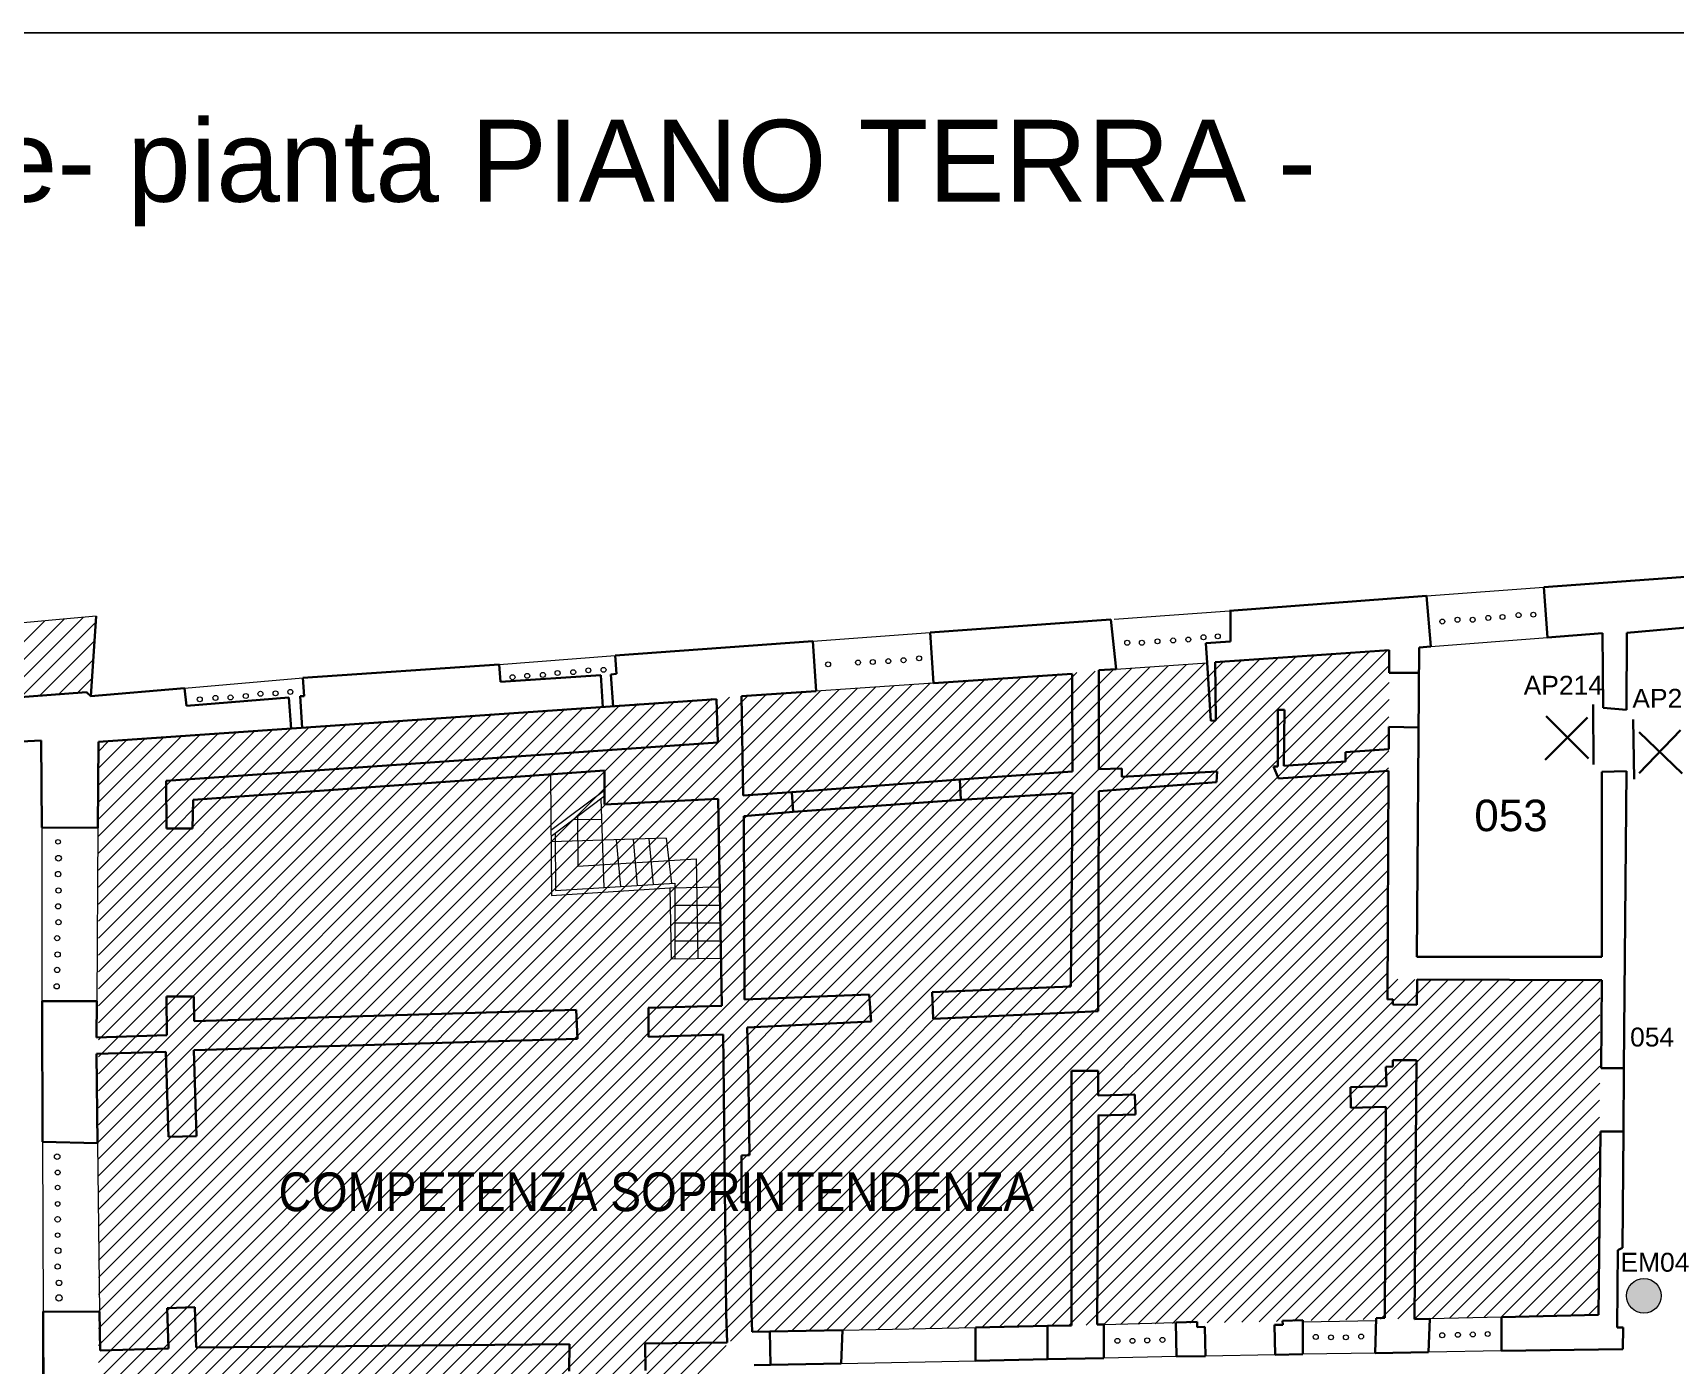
# Model space of a CAD drawing. Header units: millimetres. Extents: x 13761 to 22161, y -4513 to 1427.
# Drawn here: x 15170 to 17777, y -688 to 1427 of the extents above; entities that cross this region are included whole.
import ezdxf
from ezdxf.enums import TextEntityAlignment as Align

# ---------------------------------------------------------------- set-up
doc = ezdxf.new("R2010")
doc.units = ezdxf.units.MM
doc.layers.add('CODICE EMERGENZE', color=190, linetype='Continuous')
doc.layers.add('CODICE LAMDADINE', color=150, linetype='Continuous')
for name, color, linetype, lineweight in [('LAMPADE DI EMERGENZA', 3, 'Continuous', 18), ('LAMPADINE', 30, 'Continuous', 30), ('MURI', 7, 'Continuous', 9), ('VANI', 66, 'Continuous', 9)]:
    doc.layers.add(name, color=color, linetype=linetype, lineweight=lineweight)
doc.styles.add('ducale_200', font='ARIAL.TTF', dxfattribs={"height": 1})
doc.styles.get("Standard").update_dxf_attribs({"font": 'ARIAL.TTF'})

msp = doc.modelspace()

# ---------------------------------------------------------------- hatches: boundary and pattern name
at = {"layer": 'LAMPADE DI EMERGENZA'}
msp.add_hatch(color=5, dxfattribs=at).paths.add_polyline_path([(17699.6, -577.8, 1), (17754.5, -577.8, 1)])

# ---------------------------------------------------------------- linework, layer by layer
at = {"layer": 'LAMPADE DI EMERGENZA', "color": 5}
msp.add_circle((17727.1, -577.8), 27.5, dxfattribs=at)
at = {"layer": 'LAMPADINE'}
for p, q in [((17637.3, 340.3), (17570.4, 273)), ((17571.6, 341.9), (17638.9, 275.1)), ((17646.5, 360.5), (17646.8, 265.6)), ((17709.9, 336.8), (17711.8, 241.9)), ((17785.3, 319.9), (17719.5, 251.6)), ((17719.6, 316.8), (17788, 251))]:
    msp.add_line(p, q, dxfattribs=at)
at = {"layer": 'MURI', "linetype": 'Continuous', "ltscale": 0.1}
msp.add_line((19680.6, 1426.7), (13760.6, 1426.7), dxfattribs=at)
at = {"layer": 'MURI'}
for p, q in [((13760.6, 1426.7), (22160.6, 1426.7)), ((17381.8, 532.9), (17568.1, 546.7)), ((17389, 452.5), (17574.2, 467.2)), ((16889.2, 417), (17033.5, 426.6)), ((16454.6, -632.2), (16665.9, -628)), ((17141.5, -671.4), (17031.1, -673.4))]:
    msp.add_line(p, q, dxfattribs=at)
at = {"layer": 'MURI', "linetype": 'ByBlock', "lineweight": 30}
for p, q in [((17568.1, 546.7), (17896.8, 571.2)), ((17069.3, 509.6), (17381.8, 532.9)), ((17381.8, 532.9), (17389, 452.5)), ((17568.1, 546.7), (17574.2, 467.2)), ((15261.8, 374.1), (15270, 500.8)), ((16881, 495.6), (16594, 474.7)), ((16881, 495.6), (16889.2, 417)), ((17070.9, 460.6), (17070.9, 509.6)), ((16594, 474.7), (16599.4, 394.6)), ((17661.1, 474), (17574.2, 467.2)), ((17662.5, 355.4), (17661.1, 474)), ((17699.5, 352.1), (17699.9, 474.6)), ((17699.9, 474.6), (17812.9, 484.6)), ((16407.7, 461.1), (16094, 438.2)), ((16407.7, 461.1), (16413, 382.1)), ((17031.4, 457.9), (17070.9, 460.6)), ((17033.5, 426.6), (17031.4, 457.9)), ((17322.7, 446.7), (17046.3, 427.8)), ((17322.6, 411.2), (17322.7, 446.7)), ((17370.4, 451.1), (17366.8, -39.7)), ((17389, 452.5), (17370.4, 451.1)), ((15909.9, 424.2), (15598.1, 403.2)), ((15911.8, 396.6), (15909.9, 424.2)), ((16094, 438.2), (16095.9, 409.1)), ((17033.5, 426.6), (17039.6, 334.9)), ((17047.6, 335.5), (17046.3, 427.8)), ((15598.1, 403.2), (15600.1, 374.1)), ((16071.2, 407.3), (15911.8, 396.6)), ((16074.6, 356.5), (16071.2, 407.3)), ((16095.9, 409.1), (16087.2, 408.5)), ((16087.2, 408.5), (16090.7, 357.6)), ((16599.4, 394.6), (16819.5, 409.4)), ((16819.5, 409.4), (16820.2, 254.2)), ((16861.8, 415.1), (16861.6, 258.2)), ((16889.2, 417), (16861.8, 415.1)), ((17322.6, 411.2), (17370.1, 411.2)), ((15135.9, 371.5), (15254.5, 380.2)), ((15254.5, 380.2), (15261.8, 374.1)), ((15261.8, 374.1), (15410.4, 386.4)), ((16254.8, 368.9), (15273.6, 301.2)), ((15410.4, 386.4), (15413.7, 358.6)), ((15413.7, 358.6), (15576.1, 371.6)), ((15576.1, 371.6), (15579.5, 322.3)), ((15600.1, 374.1), (15593.9, 373.7)), ((15593.9, 373.7), (15597.2, 323.6)), ((16256.7, 300.1), (16254.8, 368.9)), ((16294.6, 374.1), (16413, 382.1)), ((16297.4, 216.4), (16294.6, 374.1)), ((17156.5, 352.2), (17145.7, 352.2)), ((17145.7, 352.2), (17145.7, 262.1)), ((17155.2, 263.5), (17156.5, 352.2)), ((17699.5, 352.1), (17662.5, 355.4)), ((17039.6, 334.9), (17047.6, 335.5)), ((17322, 289.7), (17322.2, 325.1)), ((17369.5, 324.3), (17322.2, 325.1)), ((15182.9, 303.4), (15140.6, 301.3)), ((15183.8, 165.7), (15182.9, 303.4)), ((15273.6, 301.2), (15272.7, 165.1)), ((15381.2, 239.4), (16256.7, 300.1)), ((17322, 289.7), (17253.4, 285)), ((17145.7, 262.1), (17139, 262.1)), ((17139, 262.1), (17147.1, 243.3)), ((17253.4, 270.2), (17155.2, 263.5)), ((17253.4, 285), (17253.4, 270.2)), ((15381.5, 163.6), (15381.2, 239.4)), ((16077, 255.9), (15423.8, 209.5)), ((16077.2, 201.7), (16077, 255.9)), ((16374.2, 221.6), (16640.9, 241.7)), ((16820.2, 254.2), (16640.9, 241.7)), ((16640.9, 241.7), (16642.9, 209.6)), ((17048.3, 237.6), (16861.5, 223)), ((16861.6, 258.2), (16898, 259.2)), ((16898, 259.2), (16898.4, 245.9)), ((16898.4, 245.9), (17049.5, 254.4)), ((17049.5, 254.4), (17048.3, 237.6)), ((17147.1, 243.3), (17321.8, 255.3)), ((17320.1, -107.3), (17321.8, 255.3)), ((17660.2, 253.8), (17699.2, 255)), ((17660.2, -39.7), (17660.2, 253.8)), ((17695.4, -216.7), (17699.2, 255)), ((15423.8, 209.5), (15423, 163.8)), ((16257.4, 211.1), (16077.2, 201.7)), ((16263.1, -117.5), (16257.4, 211.1)), ((16374.2, 221.6), (16297.4, 216.4)), ((16374.2, 221.6), (16376.3, 190.2)), ((16642.9, 209.6), (16376.3, 190.2)), ((16643.1, 209.6), (16820, 220.5)), ((16820, 220.5), (16817.2, -87.1)), ((16861.5, 223), (16860.9, -126.1)), ((16298.3, 183.3), (16376.3, 190.2)), ((16299.5, -107.4), (16298.3, 183.3)), ((15183.8, 165.7), (15272.7, 165.1)), ((15423, 163.8), (15381.5, 163.6)), ((17366.8, -39.7), (17660.2, -39.7)), ((17366.7, -115.8), (17367, -75.7)), ((17367, -75.7), (17660.4, -77)), ((17660.4, -77), (17659, -216.6)), ((15381.9, -102.8), (15425.3, -102.6)), ((15382.1, -164.1), (15381.9, -102.8)), ((15425.3, -102.6), (15425.4, -142.2)), ((16497.3, -99.7), (16299.5, -107.4)), ((16497.3, -99.7), (16500.4, -142.7)), ((16817.2, -87.1), (16597, -95.7)), ((16597, -95.7), (16598.7, -138.2)), ((15184.4, -110.1), (15185.1, -333.5)), ((15270.9, -110.1), (15184.4, -110.1)), ((15270.9, -110.1), (15270.5, -167.8)), ((15270.9, -110.1), (15270.5, -167.8)), ((15425.4, -142.2), (16031.9, -124.1)), ((16031.9, -124.1), (16034.2, -170)), ((16146.4, -120.7), (16263.1, -117.5)), ((16146.8, -120.7), (16147.1, -166.7)), ((16818.7, -128), (16598.7, -138.2)), ((16818.7, -128), (16860.9, -126.1)), ((17328.3, -107), (17320.1, -107.3)), ((17328.3, -115.5), (17328.3, -107)), ((17328.3, -115.5), (17366.7, -115.8)), ((16500.4, -142.7), (16303.5, -151.8)), ((16303.5, -151.8), (16305.1, -206.7)), ((15270.5, -167.8), (15382.1, -164.1)), ((16034.2, -170), (15425.3, -188)), ((16265.2, -163.2), (16147.1, -166.7)), ((16266.1, -207.8), (16265.2, -163.2)), ((15380.7, -190.6), (15270.6, -193.9)), ((15270.6, -193.9), (15272.3, -335.4)), ((15384.7, -325.7), (15380.7, -190.6)), ((15425.3, -188), (15429.3, -324.4)), ((16270.4, -606.5), (16266.1, -207.8)), ((16305.1, -206.7), (16307.1, -354.8)), ((17328.7, -203.7), (17366.1, -204)), ((17328.7, -214.1), (17328.7, -203.7)), ((17363.1, -614.8), (17366.1, -204)), ((16818.4, -625), (16818.6, -220.8)), ((16818.6, -220.8), (16860.7, -220.8)), ((16860.7, -220.8), (16860.6, -259.8)), ((17317.4, -214.4), (17328.7, -214.1)), ((17318.3, -245), (17317.4, -214.4)), ((17659, -216.6), (17695.4, -216.7)), ((17695.4, -216.7), (17694.5, -317.3)), ((16860.6, -259.8), (16919.1, -258.1)), ((16919.1, -258.1), (16920, -290)), ((17261.1, -246.7), (17318.3, -245)), ((17262, -279.6), (17261.1, -246.7)), ((17317.6, -277.9), (17262, -279.6)), ((17315.5, -612.9), (17317.6, -277.9)), ((16861.2, -291.7), (16859.2, -623.6)), ((16920, -290), (16860.1, -291.8)), ((15272.3, -335.4), (15185.1, -333.5)), ((15429.3, -324.4), (15384.7, -325.7)), ((17658, -317.3), (17655.2, -608.2)), ((17694.5, -317.3), (17658, -317.3)), ((17693.1, -501.8), (17694.5, -317.3)), ((16307.1, -354.8), (16294.6, -355)), ((16294.6, -355), (16294.6, -429.4)), ((16294.6, -429.4), (16307.1, -429.4)), ((16307.1, -429.4), (16310.4, -605.4)), ((17684.6, -628.1), (17685.6, -505.6)), ((17685.6, -505.6), (17693.1, -501.8)), ((15382.8, -597.4), (15426.9, -596.1)), ((15384.7, -661.7), (15382.8, -597.4)), ((15426.9, -596.1), (15428.8, -660)), ((15185.9, -602.8), (15186.5, -816.6)), ((15275.6, -603.5), (15185.9, -602.8)), ((15275.6, -603.5), (15276.4, -664.8)), ((16271.8, -652.2), (16270.4, -606.5)), ((16310.4, -605.4), (16311.3, -635)), ((16780.1, -625.7), (16818.4, -625)), ((16859.2, -623.6), (16869.9, -623.3)), ((16869.9, -623.3), (16869.9, -676.7)), ((16983.8, -620), (17017.6, -619)), ((16983.8, -620), (16985.1, -674.4)), ((17017.6, -619), (17017.8, -627.7)), ((17140.4, -624.1), (17153.7, -623.7)), ((17140.4, -624.1), (17141.5, -671.4)), ((17153.5, -617.6), (17185.8, -616.7)), ((17153.7, -623.7), (17153.5, -617.6)), ((17185.8, -616.7), (17185.5, -670.7)), ((17301.8, -613.3), (17300.6, -668.8)), ((17301.8, -613.3), (17315.5, -612.9)), ((17387.3, -614.3), (17363.1, -614.8)), ((17387.3, -614.3), (17385.3, -667.3)), ((17655.2, -608.2), (17500.8, -611.7)), ((17500.8, -611.7), (17500.8, -665.4)), ((16311.3, -635), (16339.6, -634.5)), ((16339.6, -634.5), (16454.6, -632.2)), ((16339.6, -634.5), (16340.4, -687.6)), ((16454.6, -632.2), (16452.6, -685.3)), ((16665.9, -628), (16780.1, -625.7)), ((16665.9, -628), (16666.2, -680.9)), ((16780.1, -625.7), (16780.1, -678.6)), ((17017.8, -627.7), (17030.2, -627.3)), ((17031.1, -673.4), (17030.2, -627.3)), ((17693.9, -628.1), (17684.6, -628.1)), ((17693.8, -662.4), (17693.9, -628.1)), ((15186.1, -663.6), (15186.5, -816.6)), ((15276.4, -664.8), (15384.7, -661.7)), ((15428.8, -660), (16021.3, -654.5)), ((16021.3, -654.5), (16020.7, -697.3)), ((16141.5, -653.4), (16271.8, -652.2)), ((16141.5, -653.4), (16142.1, -696.2)), ((16780.1, -678.6), (16869.9, -676.7)), ((16985.1, -674.4), (17031.1, -673.4)), ((17141.5, -671.4), (17185.5, -670.7)), ((17300.6, -668.8), (17385.3, -667.3)), ((17500.8, -665.4), (17693.8, -662.4)), ((16314.4, -688.2), (16340.4, -687.6)), ((16452.6, -685.3), (16340.4, -687.6)), ((16666.2, -680.9), (16780.1, -678.6))]:
    msp.add_line(p, q, dxfattribs=at)
at = {"layer": 'MURI', "color": 252}
for p, q in [((15270, 500.8), (14546.7, 435)), ((15027.9, 304.9), (15219.1, 496.1)), ((15046, 295.4), (15249.6, 498.9)), ((16886.3, 496), (17069.3, 509.6)), ((15014, 318.6), (15188.7, 493.4)), ((15151, 372.6), (15269.4, 491.1)), ((16407.7, 461.1), (16594, 474.7)), ((15180.8, 374.8), (15267.5, 461.5)), ((15275.8, -1597.3), (17319.7, 446.5)), ((15618, -1228.2), (17290.7, 444.5)), ((15210.7, 377), (15265.6, 431.9)), ((15276, -1624.1), (17322.6, 422.5)), ((15561.5, -934.5), (16913.7, 417.7)), ((15588.3, -934.7), (16942.7, 419.7)), ((15615.1, -934.8), (16971.7, 421.8)), ((15618.2, -1201.1), (17261.7, 442.4)), ((15618.3, -1174), (17232.7, 440.3)), ((15618.5, -1146.9), (17203.7, 438.3)), ((15618.6, -1119.8), (17174.7, 436.2)), ((15618.8, -1092.8), (17145.7, 434.2)), ((15618.9, -1065.7), (17116.7, 432.1)), ((15619, -1038.6), (17087.7, 430)), ((15619.2, -1011.5), (17058.7, 428)), ((15619.3, -984.4), (17029.7, 425.9)), ((15619.5, -957.3), (17000.7, 423.9)), ((15909.9, 424.2), (16094, 438.2)), ((15240.5, 379.2), (15263.6, 402.3)), ((15273.6, -1141.5), (16826.7, 411.5)), ((15273.6, -1114.6), (16797.7, 409.5)), ((15273.6, -1087.7), (16768.7, 407.4)), ((15273.6, -1060.7), (16739.7, 405.3)), ((15273.6, -1033.8), (16710.7, 403.3)), ((15273.6, -1006.8), (16681.7, 401.2)), ((15273.6, -979.9), (16652.7, 399.2)), ((15273.6, -952.9), (16623.7, 397.1)), ((15273.6, -926), (16594.7, 395)), ((15273.6, -899.1), (16565.7, 393)), ((15410.4, 386.4), (15598.1, 403.2)), ((15507.9, -934.3), (16855.7, 413.6)), ((15534.7, -934.4), (16884.7, 415.6)), ((16277.2, -649.8), (17322.5, 395.4)), ((16599.4, 394.6), (16413, 382.1)), ((15273.6, -872.1), (16536.7, 390.9)), ((15273.6, -845.2), (16507.7, 388.9)), ((15273.6, -818.2), (16478.7, 386.8)), ((15273.6, -791.3), (16449.7, 384.7)), ((15273.6, -764.4), (16420.7, 382.7)), ((15273.6, -737.4), (16391.7, 380.6)), ((15273.6, -710.5), (16362.7, 378.6)), ((15273.6, -683.5), (16333.7, 376.5)), ((15273.6, -656.6), (16304.7, 374.4)), ((15273.6, -629.7), (16275.7, 372.4)), ((15273.6, -602.7), (16246.7, 370.3)), ((15273.6, -575.8), (16217.7, 368.3)), ((15273.6, -548.8), (16188.7, 366.2)), ((16319.1, -634.9), (17322.4, 368.4)), ((15273.6, -521.9), (16159.7, 364.1)), ((15273.6, -495), (16130.7, 362.1)), ((15273.6, -468), (16101.7, 360)), ((15273.6, -441.1), (16072.7, 358)), ((15273.6, -414.1), (16043.7, 355.9)), ((15273.6, -387.2), (16014.7, 353.8)), ((15273.6, -360.3), (15985.7, 351.8)), ((15273.6, -333.3), (15956.7, 349.7)), ((15273.6, -306.4), (15927.7, 347.7)), ((15273.6, -279.4), (15898.7, 345.6)), ((15273.6, -252.5), (15869.7, 343.5)), ((15273.6, -225.5), (15840.7, 341.5)), ((15273.6, -198.6), (15811.7, 339.4)), ((16346.6, -634.3), (17322.2, 341.3)), ((15273.6, -171.7), (15782.7, 337.4)), ((15273.6, -144.7), (15753.7, 335.3)), ((15273.6, -117.8), (15724.7, 333.2)), ((15273.6, -90.8), (15695.7, 331.2)), ((15273.6, -63.9), (15666.7, 329.1)), ((15273.6, -37), (15637.7, 327.1)), ((15273.6, -10), (15608.7, 325)), ((15273.6, 16.9), (15579.7, 323)), ((15273.6, 43.9), (15550.7, 320.9)), ((15273.6, 70.8), (15521.7, 318.8)), ((15273.6, 97.7), (15492.7, 316.8)), ((15273.6, 124.7), (15463.7, 314.7)), ((16374.1, -633.8), (17322.1, 314.2)), ((15273.6, 151.6), (15434.7, 312.7)), ((15273.6, 178.6), (15405.7, 310.6)), ((15273.6, 205.5), (15376.7, 308.5)), ((15273.6, 232.4), (15347.7, 306.5)), ((15273.6, 259.4), (15318.7, 304.4)), ((15273.6, 286.3), (15289.7, 302.4)), ((16401.6, -633.2), (17322, 287.2)), ((15991.1, 249.8), (15993.1, 57.4)), ((16429.1, -632.7), (17321.8, 260.1)), ((16077.1, 224.3), (15992, 160.5)), ((16077.1, 215), (15992.1, 151.2)), ((16071.4, 210.7), (16076.1, 70.3)), ((16456.6, -632.1), (17321.7, 233)), ((16034.3, 182.8), (16034.9, 103.9)), ((16484, -631.6), (17321.6, 206)), ((15183.8, 165.7), (15183.8, -110.1)), ((15272.7, 165.1), (15270.9, -110.1)), ((16072.5, 177.9), (16027, 177.4)), ((16511.5, -631), (17321.5, 178.9)), ((16174.7, 148.3), (15992.2, 142.5)), ((15998.8, 156.2), (15999.4, 65.7)), ((16103.1, 71.8), (16096.1, 145.8)), ((16122.7, 146.6), (16129.1, 73.4)), ((16147.4, 147.4), (16154.5, 74.9)), ((16174.7, 148.3), (16183.3, 76.6)), ((16539, -630.5), (17321.3, 151.8)), ((16034.9, 103.9), (16222.3, 115.9)), ((16222.3, 115.9), (16225.1, -42.3)), ((16566.5, -629.9), (17321.2, 124.8)), ((16594, -629.4), (17321.1, 97.7)), ((15993.1, 57.4), (16180.8, 69.9)), ((15999.4, 65.7), (16188.5, 76.9)), ((16180.8, 69.9), (16259.8, 71.3)), ((16180.8, 69.9), (16182.9, -43.1)), ((16188.5, 76.9), (16188.5, -43)), ((16621.5, -628.8), (17321, 70.6)), ((16260.4, 41.6), (16188.5, 41.6)), ((16649, -628.3), (17320.8, 43.6)), ((16260.8, 13.8), (16188.5, 13.8)), ((16676.5, -627.7), (17320.7, 16.5)), ((16261.3, -15.2), (16188.5, -15.2)), ((16704, -627.2), (17320.6, -10.6)), ((16182.9, -43.1), (16261.8, -41.7)), ((16731.4, -626.7), (17320.5, -37.6)), ((16758.9, -626.1), (17320.3, -64.7)), ((16786.4, -625.6), (17336.5, -75.5)), ((16813.9, -625), (17363.3, -75.6)), ((16841.4, -624.5), (17390.1, -75.7)), ((16868.9, -623.9), (17417, -75.8)), ((16896.4, -623.4), (17443.8, -76)), ((16923.9, -622.8), (17470.6, -76.1)), ((16951.4, -622.3), (17497.4, -76.2)), ((16978.9, -621.7), (17524.2, -76.4)), ((17006.3, -621.2), (17551, -76.5)), ((17033.8, -620.6), (17577.8, -76.6)), ((17061.3, -620.1), (17604.7, -76.7)), ((17088.8, -619.5), (17631.5, -76.9)), ((17116.3, -619), (17657.5, -77.8)), ((17143.8, -618.4), (17657.4, -104.9)), ((17171.3, -617.9), (17657.2, -131.9)), ((17198.8, -617.3), (17657.1, -159)), ((17226.3, -616.8), (17657, -186)), ((17253.7, -616.2), (17656.9, -213.1)), ((17281.2, -615.7), (17656.8, -240.1)), ((17308.7, -615.1), (17656.7, -267.2)), ((17336.2, -614.6), (17656.5, -294.3)), ((15185.1, -333.5), (15185.9, -602.8)), ((15272.3, -335.4), (15275.6, -603.5)), ((17363.7, -614), (17656.4, -321.3)), ((17391.2, -613.5), (17656.3, -348.4)), ((17418.7, -612.9), (17656.2, -375.4)), ((17446.2, -612.4), (17656.1, -402.5)), ((17473.7, -611.8), (17656, -429.5)), ((17501.1, -611.3), (17655.9, -456.6)), ((17528.6, -610.7), (17655.7, -483.6)), ((17556.1, -610.2), (17655.6, -510.7)), ((17583.6, -609.6), (17655.5, -537.8)), ((17611.1, -609.1), (17655.4, -564.8)), ((17638.6, -608.6), (17655.3, -591.9)), ((16869.9, -623.3), (16983.8, -620)), ((17185.8, -618.9), (17302, -617)), ((17500.8, -611.7), (17387.3, -614.3)), ((15276.2, -1650.9), (16270.4, -656.7)), ((16985.1, -674.4), (16869.9, -676.7)), ((17300.6, -668.8), (17185.5, -670.7)), ((17500.8, -665.4), (17385.3, -667.3)), ((16452.6, -685.3), (16666.2, -680.9))]:
    msp.add_line(p, q, dxfattribs=at)
at = {"layer": 'MURI'}
for centre in [(17407, 492.3), (17431.1, 495.2), (17455.2, 495.2), (17480, 498.1), (17502.6, 499.6), (17528.1, 502.5), (17551.5, 503.2)]:
    msp.add_circle(centre, 3.94, dxfattribs=at)
at = {"layer": 'MURI', "color": 252}
for centre, radius in [((17027.9, 467.4), 3.94), ((17050.5, 468.9), 3.94), ((16906.8, 458.7), 3.94), ((16930.1, 458.7), 3.94), ((16954.9, 460.9), 3.94), ((16979.7, 462.3), 3.94), ((17003.8, 463.8), 3.94), ((16051.4, 414.9), 3.94), ((16075.5, 415.7), 3.94), ((16432, 424.4), 3.94), ((16479.5, 427.3), 3.94), ((16502.8, 428.1), 3.94), ((16527.6, 429.5), 3.94), ((16551.7, 431), 3.94), ((16576.5, 433.9), 3.94), ((15931.1, 404), 3.94), ((15954.4, 406.2), 3.94), ((15979.2, 407.6), 3.94), ((16002.6, 410.6), 3.94), ((16027.4, 412), 3.94), ((15434.6, 368.9), 3.94), ((15459.4, 371.1), 3.94), ((15483.4, 371.9), 3.94), ((15507.5, 374.1), 3.94), ((15530.9, 377.7), 3.94), ((15554.9, 378.4), 3.94), ((15578.3, 380.6), 3.94), ((15209.6, 142.6), 3.61), ((15210.3, 116.7), 4.56), ((15209.6, 91.5), 4.33), ((15210.3, 65.5), 4.2), ((15209.6, 40.3), 4.08), ((15210.3, 15.1), 4.2), ((15208.2, -10.2), 4.08), ((15208.9, -36.1), 4.2), ((15208.2, -60.6), 4.2), ((15207.4, -86.6), 4.08), ((15208.2, -357), 4.39), ((15208.9, -382.2), 3.88), ((15208.9, -406), 3.6), ((15208.9, -432), 3.61), ((15208.9, -456.5), 4.39), ((15208.9, -481.7), 3.61), ((15209.6, -506.2), 4.56), ((15208.9, -531.4), 4.08), ((15211, -557.4), 4.33), ((15211, -581.2), 5.05), ((16891.2, -649.3), 3.94), ((16915.2, -649.3), 3.94), ((16938.6, -648.6), 3.94), ((16962.7, -647.8), 3.94), ((17206.1, -643.1), 3.94), ((17230.3, -643.8), 3.94), ((17254, -643.8), 3.94), ((17278.2, -642.5), 3.94), ((17406.9, -640.5), 3.94), ((17431.8, -639.8), 3.94), ((17455.4, -639.2), 3.94), ((17479, -638.5), 3.94)]:
    msp.add_circle(centre, radius, dxfattribs=at)

# ---------------------------------------------------------------- texts
at = {"layer": 'CODICE EMERGENZE', "style": 'ducale_200'}
msp.add_text('EM04', height=30, dxfattribs=at).set_placement((17689.8, -539.6))
at = {"layer": 'CODICE LAMDADINE', "char_height": 30, "width": 1534, "attachment_point": 1, "line_spacing_factor": 0.75, "style": 'ducale_200'}
for s, insert in [('AP214 ', (17536.2, 406.2)), ('AP215', (17708.7, 385.5))]:
    msp.add_mtext(s, dxfattribs=dict(at, insert=insert))
at = {"layer": 'MURI'}
msp.add_text('Prigioni Nuove- pianta PIANO TERRA -', height=130, dxfattribs=at).set_placement((14027.5, 1158.7))
at = {"layer": 'MURI', "width": 0.85}
msp.add_text('COMPETENZA SOPRINTENDENZA', height=61.422, dxfattribs=at).set_placement((16159.3, -443.5), align=Align.CENTER)
at = {"layer": 'VANI'}
for s, height, p in [('053', 50, (17457.8, 159.6)), ('054', 30, (17705.1, -182.2))]:
    msp.add_text(s, height=height, dxfattribs=at).set_placement(p)

doc.saveas('drawing.dxf')
